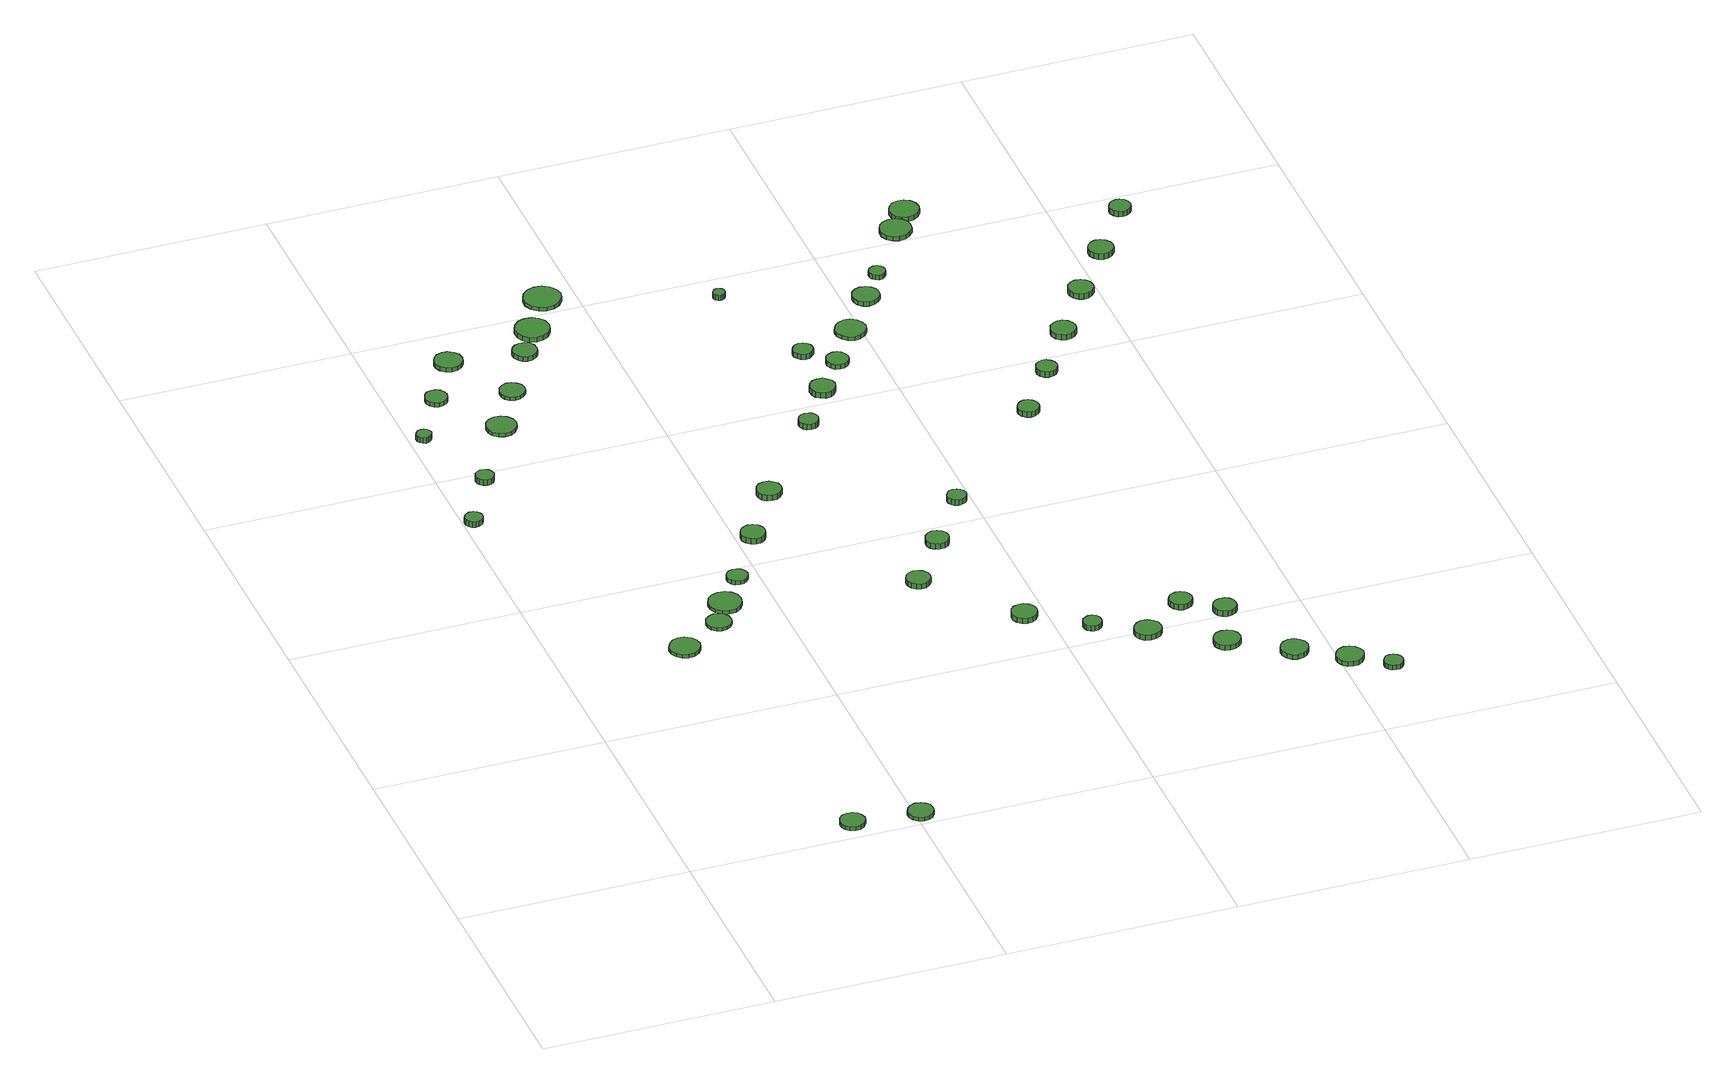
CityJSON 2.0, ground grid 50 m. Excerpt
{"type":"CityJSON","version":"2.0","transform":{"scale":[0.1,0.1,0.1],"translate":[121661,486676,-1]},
"CityObjects":{
"tree1":{"type":"SolitaryVegetationObject","attributes":{"function":"something"},"geometry":[{"type":"MultiSurface","lod":"1","boundaries":[[[0,1,2,3,4,5,6,7,8,9,10,11,12,13,14]],[[15,16,17,18,19,20,21,22,23,24,25,26,27,28,29]],[[0,29,28,1]],[[1,28,27,2]],[[2,27,26,3]],[[3,26,25,4]],[[4,25,24,5]],[[5,24,23,6]],[[6,23,22,7]],[[7,22,21,8]],[[8,21,20,9]],[[9,20,19,10]],[[10,19,18,11]],[[11,18,17,12]],[[12,17,16,13]],[[13,16,15,14]],[[14,15,29,0]]]}]},
"tree2":{"type":"SolitaryVegetationObject","attributes":{"function":"something"},"geometry":[{"type":"MultiSurface","lod":"1","boundaries":[[[30,31,32,33,34,35,36,37,38,39,40,41,42,43,44]],[[45,46,47,48,49,50,51,52,53,54,55,56,57,58,59]],[[30,59,58,31]],[[31,58,57,32]],[[32,57,56,33]],[[33,56,55,34]],[[34,55,54,35]],[[35,54,53,36]],[[36,53,52,37]],[[37,52,51,38]],[[38,51,50,39]],[[39,50,49,40]],[[40,49,48,41]],[[41,48,47,42]],[[42,47,46,43]],[[43,46,45,44]],[[44,45,59,30]]]}]},
"tree3":{"type":"SolitaryVegetationObject","attributes":{"function":"something"},"geometry":[{"type":"MultiSurface","lod":"1","boundaries":[[[60,61,62,63,64,65,66,67,68,69,70,71,72,73,74]],[[75,76,77,78,79,80,81,82,83,84,85,86,87,88,89]],[[60,89,88,61]],[[61,88,87,62]],[[62,87,86,63]],[[63,86,85,64]],[[64,85,84,65]],[[65,84,83,66]],[[66,83,82,67]],[[67,82,81,68]],[[68,81,80,69]],[[69,80,79,70]],[[70,79,78,71]],[[71,78,77,72]],[[72,77,76,73]],[[73,76,75,74]],[[74,75,89,60]]]}]},
"tree4":{"type":"SolitaryVegetationObject","attributes":{"function":"something"},"geometry":[{"type":"MultiSurface","lod":"1","boundaries":[[[90,91,92,93,94,95,96,97,98,99,100,101,102,103,104]],[[105,106,107,108,109,110,111,112,113,114,115,116,117,118,119]],[[90,119,118,91]],[[91,118,117,92]],[[92,117,116,93]],[[93,116,115,94]],[[94,115,114,95]],[[95,114,113,96]],[[96,113,112,97]],[[97,112,111,98]],[[98,111,110,99]],[[99,110,109,100]],[[100,109,108,101]],[[101,108,107,102]],[[102,107,106,103]],[[103,106,105,104]],[[104,105,119,90]]]}]},
"tree5":{"type":"SolitaryVegetationObject","attributes":{"function":"something"},"geometry":[{"type":"MultiSurface","lod":"1","boundaries":[[[120,121,122,123,124,125,126,127,128,129,130,131,132,133,134]],[[135,136,137,138,139,140,141,142,143,144,145,146,147,148,149]],[[120,149,148,121]],[[121,148,147,122]],[[122,147,146,123]],[[123,146,145,124]],[[124,145,144,125]],[[125,144,143,126]],[[126,143,142,127]],[[127,142,141,128]],[[128,141,140,129]],[[129,140,139,130]],[[130,139,138,131]],[[131,138,137,132]],[[132,137,136,133]],[[133,136,135,134]],[[134,135,149,120]]]}]},
"tree6":{"type":"SolitaryVegetationObject","attributes":{"function":"something"},"geometry":[{"type":"MultiSurface","lod":"1","boundaries":[[[150,151,152,153,154,155,156,157,158,159,160,161,162,163,164]],[[165,166,167,168,169,170,171,172,173,174,175,176,177,178,179]],[[150,179,178,151]],[[151,178,177,152]],[[152,177,176,153]],[[153,176,175,154]],[[154,175,174,155]],[[155,174,173,156]],[[156,173,172,157]],[[157,172,171,158]],[[158,171,170,159]],[[159,170,169,160]],[[160,169,168,161]],[[161,168,167,162]],[[162,167,166,163]],[[163,166,165,164]],[[164,165,179,150]]]}]},
"tree7":{"type":"SolitaryVegetationObject","attributes":{"function":"something"},"geometry":[{"type":"MultiSurface","lod":"1","boundaries":[[[180,181,182,183,184,185,186,187,188,189,190,191,192,193,194]],[[195,196,197,198,199,200,201,202,203,204,205,206,207,208,209]],[[180,209,208,181]],[[181,208,207,182]],[[182,207,206,183]],[[183,206,205,184]],[[184,205,204,185]],[[185,204,203,186]],[[186,203,202,187]],[[187,202,201,188]],[[188,201,200,189]],[[189,200,199,190]],[[190,199,198,191]],[[191,198,197,192]],[[192,197,196,193]],[[193,196,195,194]],[[194,195,209,180]]]}]},
"tree8":{"type":"SolitaryVegetationObject","attributes":{"function":"something"},"geometry":[{"type":"MultiSurface","lod":"1","boundaries":[[[210,211,212,213,214,215,216,217,218,219,220,221,222,223,224]],[[225,226,227,228,229,230,231,232,233,234,235,236,237,238,239]],[[210,239,238,211]],[[211,238,237,212]],[[212,237,236,213]],[[213,236,235,214]],[[214,235,234,215]],[[215,234,233,216]],[[216,233,232,217]],[[217,232,231,218]],[[218,231,230,219]],[[219,230,229,220]],[[220,229,228,221]],[[221,228,227,222]],[[222,227,226,223]],[[223,226,225,224]],[[224,225,239,210]]]}]},
"tree9":{"type":"SolitaryVegetationObject","attributes":{"function":"something"},"geometry":[{"type":"MultiSurface","lod":"1","boundaries":[[[240,241,242,243,244,245,246,247,248,249,250,251,252,253,254]],[[255,256,257,258,259,260,261,262,263,264,265,266,267,268,269]],[[240,269,268,241]],[[241,268,267,242]],[[242,267,266,243]],[[243,266,265,244]],[[244,265,264,245]],[[245,264,263,246]],[[246,263,262,247]],[[247,262,261,248]],[[248,261,260,249]],[[249,260,259,250]],[[250,259,258,251]],[[251,258,257,252]],[[252,257,256,253]],[[253,256,255,254]],[[254,255,269,240]]]}]},
"tree10":{"type":"SolitaryVegetationObject","attributes":{"function":"something"},"geometry":[{"type":"MultiSurface","lod":"1","boundaries":[[[270,271,272,273,274,275,276,277,278,279,280,281,282,283,284]],[[285,286,287,288,289,290,291,292,293,294,295,296,297,298,299]],[[270,299,298,271]],[[271,298,297,272]],[[272,297,296,273]],[[273,296,295,274]],[[274,295,294,275]],[[275,294,293,276]],[[276,293,292,277]],[[277,292,291,278]],[[278,291,290,279]],[[279,290,289,280]],[[280,289,288,281]],[[281,288,287,282]],[[282,287,286,283]],[[283,286,285,284]],[[284,285,299,270]]]}]},
"tree11":{"type":"SolitaryVegetationObject","attributes":{"function":"something"},"geometry":[{"type":"MultiSurface","lod":"1","boundaries":[[[300,301,302,303,304,305,306,307,308,309,310,311,312,313,314]],[[315,316,317,318,319,320,321,322,323,324,325,326,327,328,329]],[[300,329,328,301]],[[301,328,327,302]],[[302,327,326,303]],[[303,326,325,304]],[[304,325,324,305]],[[305,324,323,306]],[[306,323,322,307]],[[307,322,321,308]],[[308,321,320,309]],[[309,320,319,310]],[[310,319,318,311]],[[311,318,317,312]],[[312,317,316,313]],[[313,316,315,314]],[[314,315,329,300]]]}]},
"tree12":{"type":"SolitaryVegetationObject","attributes":{"function":"something"},"geometry":[{"type":"MultiSurface","lod":"1","boundaries":[[[330,331,332,333,334,335,336,337,338,339,340,341,342,343,344]],[[345,346,347,348,349,350,351,352,353,354,355,356,357,358,359]],[[330,359,358,331]],[[331,358,357,332]],[[332,357,356,333]],[[333,356,355,334]],[[334,355,354,335]],[[335,354,353,336]],[[336,353,352,337]],[[337,352,351,338]],[[338,351,350,339]],[[339,350,349,340]],[[340,349,348,341]],[[341,348,347,342]],[[342,347,346,343]],[[343,346,345,344]],[[344,345,359,330]]]}]},
"tree13":{"type":"SolitaryVegetationObject","attributes":{"function":"something"},"geometry":[{"type":"MultiSurface","lod":"1","boundaries":[[[360,361,362,363,364,365,366,367,368,369,370,371,372,373,374]],[[375,376,377,378,379,380,381,382,383,384,385,386,387,388,389]],[[360,389,388,361]],[[361,388,387,362]],[[362,387,386,363]],[[363,386,385,364]],[[364,385,384,365]],[[365,384,383,366]],[[366,383,382,367]],[[367,382,381,368]],[[368,381,380,369]],[[369,380,379,370]],[[370,379,378,371]],[[371,378,377,372]],[[372,377,376,373]],[[373,376,375,374]],[[374,375,389,360]]]}]},
"tree14":{"type":"SolitaryVegetationObject","attributes":{"function":"something"},"geometry":[{"type":"MultiSurface","lod":"1","boundaries":[[[390,391,392,393,394,395,396,397,398,399,400,401,402,403,404]],[[405,406,407,408,409,410,411,412,413,414,415,416,417,418,419]],[[390,419,418,391]],[[391,418,417,392]],[[392,417,416,393]],[[393,416,415,394]],[[394,415,414,395]],[[395,414,413,396]],[[396,413,412,397]],[[397,412,411,398]],[[398,411,410,399]],[[399,410,409,400]],[[400,409,408,401]],[[401,408,407,402]],[[402,407,406,403]],[[403,406,405,404]],[[404,405,419,390]]]}]},
"tree15":{"type":"SolitaryVegetationObject","attributes":{"function":"something"},"geometry":[{"type":"MultiSurface","lod":"1","boundaries":[[[420,421,422,423,424,425,426,427,428,429,430,431,432,433,434]],[[435,436,437,438,439,440,441,442,443,444,445,446,447,448,449]],[[420,449,448,421]],[[421,448,447,422]],[[422,447,446,423]],[[423,446,445,424]],[[424,445,444,425]],[[425,444,443,426]],[[426,443,442,427]],[[427,442,441,428]],[[428,441,440,429]],[[429,440,439,430]],[[430,439,438,431]],[[431,438,437,432]],[[432,437,436,433]],[[433,436,435,434]],[[434,435,449,420]]]}]},
"tree16":{"type":"SolitaryVegetationObject","attributes":{"function":"something"},"geometry":[{"type":"MultiSurface","lod":"1","boundaries":[[[450,451,452,453,454,455,456,457,458,459,460,461,462,463,464]],[[465,466,467,468,469,470,471,472,473,474,475,476,477,478,479]],[[450,479,478,451]],[[451,478,477,452]],[[452,477,476,453]],[[453,476,475,454]],[[454,475,474,455]],[[455,474,473,456]],[[456,473,472,457]],[[457,472,471,458]],[[458,471,470,459]],[[459,470,469,460]],[[460,469,468,461]],[[461,468,467,462]],[[462,467,466,463]],[[463,466,465,464]],[[464,465,479,450]]]}]},
"tree17":{"type":"SolitaryVegetationObject","attributes":{"function":"something"},"geometry":[{"type":"MultiSurface","lod":"1","boundaries":[[[480,481,482,483,484,485,486,487,488,489,490,491,492,493,494]],[[495,496,497,498,499,500,501,502,503,504,505,506,507,508,509]],[[480,509,508,481]],[[481,508,507,482]],[[482,507,506,483]],[[483,506,505,484]],[[484,505,504,485]],[[485,504,503,486]],[[486,503,502,487]],[[487,502,501,488]],[[488,501,500,489]],[[489,500,499,490]],[[490,499,498,491]],[[491,498,497,492]],[[492,497,496,493]],[[493,496,495,494]],[[494,495,509,480]]]}]},
"tree18":{"type":"SolitaryVegetationObject","attributes":{"function":"something"},"geometry":[{"type":"MultiSurface","lod":"1","boundaries":[[[510,511,512,513,514,515,516,517,518,519,520,521,522,523,524]],[[525,526,527,528,529,530,531,532,533,534,535,536,537,538,539]],[[510,539,538,511]],[[511,538,537,512]],[[512,537,536,513]],[[513,536,535,514]],[[514,535,534,515]],[[515,534,533,516]],[[516,533,532,517]],[[517,532,531,518]],[[518,531,530,519]],[[519,530,529,520]],[[520,529,528,521]],[[521,528,527,522]],[[522,527,526,523]],[[523,526,525,524]],[[524,525,539,510]]]}]},
"tree19":{"type":"SolitaryVegetationObject","attributes":{"function":"something"},"geometry":[{"type":"MultiSurface","lod":"1","boundaries":[[[540,541,542,543,544,545,546,547,548,549,550,551,552,553,554]],[[555,556,557,558,559,560,561,562,563,564,565,566,567,568,569]],[[540,569,568,541]],[[541,568,567,542]],[[542,567,566,543]],[[543,566,565,544]],[[544,565,564,545]],[[545,564,563,546]],[[546,563,562,547]],[[547,562,561,548]],[[548,561,560,549]],[[549,560,559,550]],[[550,559,558,551]],[[551,558,557,552]],[[552,557,556,553]],[[553,556,555,554]],[[554,555,569,540]]]}]},
"tree20":{"type":"SolitaryVegetationObject","attributes":{"function":"something"},"geometry":[{"type":"MultiSurface","lod":"1","boundaries":[[[570,571,572,573,574,575,576,577,578,579,580,581,582,583,584]],[[585,586,587,588,589,590,591,592,593,594,595,596,597,598,599]],[[570,599,598,571]],[[571,598,597,572]],[[572,597,596,573]],[[573,596,595,574]],[[574,595,594,575]],[[575,594,593,576]],[[576,593,592,577]],[[577,592,591,578]],[[578,591,590,579]],[[579,590,589,580]],[[580,589,588,581]],[[581,588,587,582]],[[582,587,586,583]],[[583,586,585,584]],[[584,585,599,570]]]}]},
"tree21":{"type":"SolitaryVegetationObject","attributes":{"function":"something"},"geometry":[{"type":"MultiSurface","lod":"1","boundaries":[[[600,601,602,603,604,605,606,607,608,609,610,611,612,613,614]],[[615,616,617,618,619,620,621,622,623,624,625,626,627,628,629]],[[600,629,628,601]],[[601,628,627,602]],[[602,627,626,603]],[[603,626,625,604]],[[604,625,624,605]],[[605,624,623,606]],[[606,623,622,607]],[[607,622,621,608]],[[608,621,620,609]],[[609,620,619,610]],[[610,619,618,611]],[[611,618,617,612]],[[612,617,616,613]],[[613,616,615,614]],[[614,615,629,600]]]}]},
"tree22":{"type":"SolitaryVegetationObject","attributes":{"function":"something"},"geometry":[{"type":"MultiSurface","lod":"1","boundaries":[[[630,631,632,633,634,635,636,637,638,639,640,641,642,643,644]],[[645,646,647,648,649,650,651,652,653,654,655,656,657,658,659]],[[630,659,658,631]],[[631,658,657,632]],[[632,657,656,633]],[[633,656,655,634]],[[634,655,654,635]],[[635,654,653,636]],[[636,653,652,637]],[[637,652,651,638]],[[638,651,650,639]],[[639,650,649,640]],[[640,649,648,641]],[[641,648,647,642]],[[642,647,646,643]],[[643,646,645,644]],[[644,645,659,630]]]}]},
"tree23":{"type":"SolitaryVegetationObject","attributes":{"function":"something"},"geometry":[{"type":"MultiSurface","lod":"1","boundaries":[[[660,661,662,663,664,665,666,667,668,669,670,671,672,673,674]],[[675,676,677,678,679,680,681,682,683,684,685,686,687,688,689]],[[660,689,688,661]],[[661,688,687,662]],[[662,687,686,663]],[[663,686,685,664]],[[664,685,684,665]],[[665,684,683,666]],[[666,683,682,667]],[[667,682,681,668]],[[668,681,680,669]],[[669,680,679,670]],[[670,679,678,671]],[[671,678,677,672]],[[672,677,676,673]],[[673,676,675,674]],[[674,675,689,660]]]}]},
"tree24":{"type":"SolitaryVegetationObject","attributes":{"function":"something"},"geometry":[{"type":"MultiSurface","lod":"1","boundaries":[[[690,691,692,693,694,695,696,697,698,699,700,701,702,703,704]],[[705,706,707,708,709,710,711,712,713,714,715,716,717,718,719]],[[690,719,718,691]],[[691,718,717,692]],[[692,717,716,693]],[[693,716,715,694]],[[694,715,714,695]],[[695,714,713,696]],[[696,713,712,697]],[[697,712,711,698]],[[698,711,710,699]],[[699,710,709,700]],[[700,709,708,701]],[[701,708,707,702]],[[702,707,706,703]],[[703,706,705,704]],[[704,705,719,690]]]}]},
"tree25":{"type":"SolitaryVegetationObject","attributes":{"function":"something"},"geometry":[{"type":"MultiSurface","lod":"1","boundaries":[[[720,721,722,723,724,725,726,727,728,729,730,731,732,733,734]],[[735,736,737,738,739,740,741,742,743,744,745,746,747,748,749]],[[720,749,748,721]],[[721,748,747,722]],[[722,747,746,723]],[[723,746,745,724]],[[724,745,744,725]],[[725,744,743,726]],[[726,743,742,727]],[[727,742,741,728]],[[728,741,740,729]],[[729,740,739,730]],[[730,739,738,731]],[[731,738,737,732]],[[732,737,736,733]],[[733,736,735,734]],[[734,735,749,720]]]}]},
"tree26":{"type":"SolitaryVegetationObject","attributes":{"function":"something"},"geometry":[{"type":"MultiSurface","lod":"1","boundaries":[[[750,751,752,753,754,755,756,757,758,759,760,761,762,763,764]],[[765,766,767,768,769,770,771,772,773,774,775,776,777,778,779]],[[750,779,778,751]],[[751,778,777,752]],[[752,777,776,753]],[[753,776,775,754]],[[754,775,774,755]],[[755,774,773,756]],[[756,773,772,757]],[[757,772,771,758]],[[758,771,770,759]],[[759,770,769,760]],[[760,769,768,761]],[[761,768,767,762]],[[762,767,766,763]],[[763,766,765,764]],[[764,765,779,750]]]}]},
"tree27":{"type":"SolitaryVegetationObject","attributes":{"function":"something"},"geometry":[{"type":"MultiSurface","lod":"1","boundaries":[[[780,781,782,783,784,785,786,787,788,789,790,791,792,793,794]],[[795,796,797,798,799,800,801,802,803,804,805,806,807,808,809]],[[780,809,808,781]],[[781,808,807,782]],[[782,807,806,783]],[[783,806,805,784]],[[784,805,804,785]],[[785,804,803,786]],[[786,803,802,787]],[[787,802,801,788]],[[788,801,800,789]],[[789,800,799,790]],[[790,799,798,791]],[[791,798,797,792]],[[792,797,796,793]],[[793,796,795,794]],[[794,795,809,780]]]}]},
"tree28":{"type":"SolitaryVegetationObject","attributes":{"function":"something"},"geometry":[{"type":"MultiSurface","lod":"1","boundaries":[[[810,811,812,813,814,815,816,817,818,819,820,821,822,823,824]],[[825,826,827,828,829,830,831,832,833,834,835,836,837,838,839]],[[810,839,838,811]],[[811,838,837,812]],[[812,837,836,813]],[[813,836,835,814]],[[814,835,834,815]],[[815,834,833,816]],[[816,833,832,817]],[[817,832,831,818]],[[818,831,830,819]],[[819,830,829,820]],[[820,829,828,821]],[[821,828,827,822]],[[822,827,826,823]],[[823,826,825,824]],[[824,825,839,810]]]}]},
"tree29":{"type":"SolitaryVegetationObject","attributes":{"function":"something"},"geometry":[{"type":"MultiSurface","lod":"1","boundaries":[[[840,841,842,843,844,845,846,847,848,849,850,851,852,853,854]],[[855,856,857,858,859,860,861,862,863,864,865,866,867,868,869]],[[840,869,868,841]],[[841,868,867,842]],[[842,867,866,843]],[[843,866,865,844]],[[844,865,864,845]],[[845,864,863,846]],[[846,863,862,847]],[[847,862,861,848]],[[848,861,860,849]],[[849,860,859,850]],[[850,859,858,851]],[[851,858,857,852]],[[852,857,856,853]],[[853,856,855,854]],[[854,855,869,840]]]}]},
"tree30":{"type":"SolitaryVegetationObject","attributes":{"function":"something"},"geometry":[{"type":"MultiSurface","lod":"1","boundaries":[[[870,871,872,873,874,875,876,877,878,879,880,881,882,883,884]],[[885,886,887,888,889,890,891,892,893,894,895,896,897,898,899]],[[870,899,898,871]],[[871,898,897,872]],[[872,897,896,873]],[[873,896,895,874]],[[874,895,894,875]],[[875,894,893,876]],[[876,893,892,877]],[[877,892,891,878]],[[878,891,890,879]],[[879,890,889,880]],[[880,889,888,881]],[[881,888,887,882]],[[882,887,886,883]],[[883,886,885,884]],[[884,885,899,870]]]}]},
"tree31":{"type":"SolitaryVegetationObject","attributes":{"function":"something"},"geometry":[{"type":"MultiSurface","lod":"1","boundaries":[[[900,901,902,903,904,905,906,907,908,909,910,911,912,913,914]],[[915,916,917,918,919,920,921,922,923,924,925,926,927,928,929]],[[900,929,928,901]],[[901,928,927,902]],[[902,927,926,903]],[[903,926,925,904]],[[904,925,924,905]],[[905,924,923,906]],[[906,923,922,907]],[[907,922,921,908]],[[908,921,920,909]],[[909,920,919,910]],[[910,919,918,911]],[[911,918,917,912]],[[912,917,916,913]],[[913,916,915,914]],[[914,915,929,900]]]}]},
"tree32":{"type":"SolitaryVegetationObject","attributes":{"function":"something"},"geometry":[{"type":"MultiSurface","lod":"1","boundaries":[[[930,931,932,933,934,935,936,937,938,939,940,941,942,943,944]],[[945,946,947,948,949,950,951,952,953,954,955,956,957,958,959]],[[930,959,958,931]],[[931,958,957,932]],[[932,957,956,933]],[[933,956,955,934]],[[934,955,954,935]],[[935,954,953,936]],[[936,953,952,937]],[[937,952,951,938]],[[938,951,950,939]],[[939,950,949,940]],[[940,949,948,941]],[[941,948,947,942]],[[942,947,946,943]],[[943,946,945,944]],[[944,945,959,930]]]}]},
"tree33":{"type":"SolitaryVegetationObject","attributes":{"function":"something"},"geometry":[{"type":"MultiSurface","lod":"1","boundaries":[[[960,961,962,963,964,965,966,967,968,969,970,971,972,973,974]],[[975,976,977,978,979,980,981,982,983,984,985,986,987,988,989]],[[960,989,988,961]],[[961,988,987,962]],[[962,987,986,963]],[[963,986,985,964]],[[964,985,984,965]],[[965,984,983,966]],[[966,983,982,967]],[[967,982,981,968]],[[968,981,980,969]],[[969,980,979,970]],[[970,979,978,971]],[[971,978,977,972]],[[972,977,976,973]],[[973,976,975,974]],[[974,975,989,960]]]}]},
"tree34":{"type":"SolitaryVegetationObject","attributes":{"function":"something"},"geometry":[{"type":"MultiSurface","lod":"1","boundaries":[[[990,991,992,993,994,995,996,997,998,999,1000,1001,1002,1003,1004]],[[1005,1006,1007,1008,1009,1010,1011,1012,1013,1014,1015,1016,1017,1018,1019]],[[990,1019,1018,991]],[[991,1018,1017,992]],[[992,1017,1016,993]],[[993,1016,1015,994]],[[994,1015,1014,995]],[[995,1014,1013,996]],[[996,1013,1012,997]],[[997,1012,1011,998]],[[998,1011,1010,999]],[[999,1010,1009,1000]],[[1000,1009,1008,1001]],[[1001,1008,1007,1002]],[[1002,1007,1006,1003]],[[1003,1006,1005,1004]],[[1004,1005,1019,990]]]}]},
"tree35":{"type":"SolitaryVegetationObject","attributes":{"function":"something"},"geometry":[{"type":"MultiSurface","lod":"1","boundaries":[[[1020,1021,1022,1023,1024,1025,1026,1027,1028,1029,1030,1031,1032,1033,1034]],[[1035,1036,1037,1038,1039,1040,1041,1042,1043,1044,1045,1046,1047,1048,1049]],[[1020,1049,1048,1021]],[[1021,1048,1047,1022]],[[1022,1047,1046,1023]],[[1023,1046,1045,1024]],[[1024,1045,1044,1025]],[[1025,1044,1043,1026]],[[1026,1043,1042,1027]],[[1027,1042,1041,1028]],[[1028,1041,1040,1029]],[[1029,1040,1039,1030]],[[1030,1039,1038,1031]],[[1031,1038,1037,1032]],[[1032,1037,1036,1033]],[[1033,1036,1035,1034]],[[1034,1035,1049,1020]]]}]},
"tree36":{"type":"SolitaryVegetationObject","attributes":{"function":"something"},"geometry":[{"type":"MultiSurface","lod":"1","boundaries":[[[1050,1051,1052,1053,1054,1055,1056,1057,1058,1059,1060,1061,1062,1063,1064]],[[1065,1066,1067,1068,1069,1070,1071,1072,1073,1074,1075,1076,1077,1078,1079]],[[1050,1079,1078,1051]],[[1051,1078,1077,1052]],[[1052,1077,1076,1053]],[[1053,1076,1075,1054]],[[1054,1075,1074,1055]],[[1055,1074,1073,1056]],[[1056,1073,1072,1057]],[[1057,1072,1071,1058]],[[1058,1071,1070,1059]],[[1059,1070,1069,1060]],[[1060,1069,1068,1061]],[[1061,1068,1067,1062]],[[1062,1067,1066,1063]],[[1063,1066,1065,1064]],[[1064,1065,1079,1050]]]}]},
"tree37":{"type":"SolitaryVegetationObject","attributes":{"function":"something"},"geometry":[{"type":"MultiSurface","lod":"1","boundaries":[[[1080,1081,1082,1083,1084,1085,1086,1087,1088,1089,1090,1091,1092,1093,1094]],[[1095,1096,1097,1098,1099,1100,1101,1102,1103,1104,1105,1106,1107,1108,1109]],[[1080,1109,1108,1081]],[[1081,1108,1107,1082]],[[1082,1107,1106,1083]],[[1083,1106,1105,1084]],[[1084,1105,1104,1085]],[[1085,1104,1103,1086]],[[1086,1103,1102,1087]],[[1087,1102,1101,1088]],[[1088,1101,1100,1089]],[[1089,1100,1099,1090]],[[1090,1099,1098,1091]],[[1091,1098,1097,1092]],[[1092,1097,1096,1093]],[[1093,1096,1095,1094]],[[1094,1095,1109,1080]]]}]},
"tree38":{"type":"SolitaryVegetationObject","attributes":{"function":"something"},"geometry":[{"type":"MultiSurface","lod":"1","boundaries":[[[1110,1111,1112,1113,1114,1115,1116,1117,1118,1119,1120,1121,1122,1123,1124]],[[1125,1126,1127,1128,1129,1130,1131,1132,1133,1134,1135,1136,1137,1138,1139]],[[1110,1139,1138,1111]],[[1111,1138,1137,1112]],[[1112,1137,1136,1113]],[[1113,1136,1135,1114]],[[1114,1135,1134,1115]],[[1115,1134,1133,1116]],[[1116,1133,1132,1117]],[[1117,1132,1131,1118]],[[1118,1131,1130,1119]],[[1119,1130,1129,1120]],[[1120,1129,1128,1121]],[[1121,1128,1127,1122]],[[1122,1127,1126,1123]],[[1123,1126,1125,1124]],[[1124,1125,1139,1110]]]}]},
"tree39":{"type":"SolitaryVegetationObject","attributes":{"function":"something"},"geometry":[{"type":"MultiSurface","lod":"1","boundaries":[[[1140,1141,1142,1143,1144,1145,1146,1147,1148,1149,1150,1151,1152,1153,1154]],[[1155,1156,1157,1158,1159,1160,1161,1162,1163,1164,1165,1166,1167,1168,1169]],[[1140,1169,1168,1141]],[[1141,1168,1167,1142]],[[1142,1167,1166,1143]],[[1143,1166,1165,1144]],[[1144,1165,1164,1145]],[[1145,1164,1163,1146]],[[1146,1163,1162,1147]],[[1147,1162,1161,1148]],[[1148,1161,1160,1149]],[[1149,1160,1159,1150]],[[1150,1159,1158,1151]],[[1151,1158,1157,1152]],[[1152,1157,1156,1153]],[[1153,1156,1155,1154]],[[1154,1155,1169,1140]]]}]},
"tree40":{"type":"SolitaryVegetationObject","attributes":{"function":"something"},"geometry":[{"type":"MultiSurface","lod":"1","boundaries":[[[1170,1171,1172,1173,1174,1175,1176,1177,1178,1179,1180,1181,1182,1183,1184]],[[1185,1186,1187,1188,1189,1190,1191,1192,1193,1194,1195,1196,1197,1198,1199]],[[1170,1199,1198,1171]],[[1171,1198,1197,1172]],[[1172,1197,1196,1173]],[[1173,1196,1195,1174]],[[1174,1195,1194,1175]],[[1175,1194,1193,1176]],[[1176,1193,1192,1177]],[[1177,1192,1191,1178]],[[1178,1191,1190,1179]],[[1179,1190,1189,1180]],[[1180,1189,1188,1181]],[[1181,1188,1187,1182]],[[1182,1187,1186,1183]],[[1183,1186,1185,1184]],[[1184,1185,1199,1170]]]}]},
"tree41":{"type":"SolitaryVegetationObject","attributes":{"function":"something"},"geometry":[{"type":"MultiSurface","lod":"1","boundaries":[[[1200,1201,1202,1203,1204,1205,1206,1207,1208,1209,1210,1211,1212,1213,1214]],[[1215,1216,1217,1218,1219,1220,1221,1222,1223,1224,1225,1226,1227,1228,1229]],[[1200,1229,1228,1201]],[[1201,1228,1227,1202]],[[1202,1227,1226,1203]],[[1203,1226,1225,1204]],[[1204,1225,1224,1205]],[[1205,1224,1223,1206]],[[1206,1223,1222,1207]],[[1207,1222,1221,1208]],[[1208,1221,1220,1209]],[[1209,1220,1219,1210]],[[1210,1219,1218,1211]],[[1211,1218,1217,1212]],[[1212,1217,1216,1213]],[[1213,1216,1215,1214]],[[1214,1215,1229,1200]]]}]},
"tree42":{"type":"SolitaryVegetationObject","attributes":{"function":"something"},"geometry":[{"type":"MultiSurface","lod":"1","boundaries":[[[1230,1231,1232,1233,1234,1235,1236,1237,1238,1239,1240,1241,1242,1243,1244]],[[1245,1246,1247,1248,1249,1250,1251,1252,1253,1254,1255,1256,1257,1258,1259]],[[1230,1259,1258,1231]],[[1231,1258,1257,1232]],[[1232,1257,1256,1233]],[[1233,1256,1255,1234]],[[1234,1255,1254,1235]],[[1235,1254,1253,1236]],[[1236,1253,1252,1237]],[[1237,1252,1251,1238]],[[1238,1251,1250,1239]],[[1239,1250,1249,1240]],[[1240,1249,1248,1241]],[[1241,1248,1247,1242]],[[1242,1247,1246,1243]],[[1243,1246,1245,1244]],[[1244,1245,1259,1230]]]}]},
"tree43":{"type":"SolitaryVegetationObject","attributes":{"function":"something"},"geometry":[{"type":"MultiSurface","lod":"1","boundaries":[[[1260,1261,1262,1263,1264,1265,1266,1267,1268,1269,1270,1271,1272,1273,1274]],[[1275,1276,1277,1278,1279,1280,1281,1282,1283,1284,1285,1286,1287,1288,1289]],[[1260,1289,1288,1261]],[[1261,1288,1287,1262]],[[1262,1287,1286,1263]],[[1263,1286,1285,1264]],[[1264,1285,1284,1265]],[[1265,1284,1283,1266]],[[1266,1283,1282,1267]],[[1267,1282,1281,1268]],[[1268,1281,1280,1269]],[[1269,1280,1279,1270]],[[1270,1279,1278,1271]],[[1271,1278,1277,1272]],[[1272,1277,1276,1273]],[[1273,1276,1275,1274]],[[1274,1275,1289,1260]]]}]},
"tree44":{"type":"SolitaryVegetationObject","attributes":{"function":"something"},"geometry":[{"type":"MultiSurface","lod":"1","boundaries":[[[1290,1291,1292,1293,1294,1295,1296,1297,1298,1299,1300,1301,1302,1303,1304]],[[1305,1306,1307,1308,1309,1310,1311,1312,1313,1314,1315,1316,1317,1318,1319]],[[1290,1319,1318,1291]],[[1291,1318,1317,1292]],[[1292,1317,1316,1293]],[[1293,1316,1315,1294]],[[1294,1315,1314,1295]],[[1295,1314,1313,1296]],[[1296,1313,1312,1297]],[[1297,1312,1311,1298]],[[1298,1311,1310,1299]],[[1299,1310,1309,1300]],[[1300,1309,1308,1301]],[[1301,1308,1307,1302]],[[1302,1307,1306,1303]],[[1303,1306,1305,1304]],[[1304,1305,1319,1290]]]}]},
"tree45":{"type":"SolitaryVegetationObject","attributes":{"function":"something"},"geometry":[{"type":"MultiSurface","lod":"1","boundaries":[[[1320,1321,1322,1323,1324,1325,1326,1327,1328,1329,1330,1331,1332,1333,1334]],[[1335,1336,1337,1338,1339,1340,1341,1342,1343,1344,1345,1346,1347,1348,1349]],[[1320,1349,1348,1321]],[[1321,1348,1347,1322]],[[1322,1347,1346,1323]],[[1323,1346,1345,1324]],[[1324,1345,1344,1325]],[[1325,1344,1343,1326]],[[1326,1343,1342,1327]],[[1327,1342,1341,1328]],[[1328,1341,1340,1329]],[[1329,1340,1339,1330]],[[1330,1339,1338,1331]],[[1331,1338,1337,1332]],[[1332,1337,1336,1333]],[[1333,1336,1335,1334]],[[1334,1335,1349,1320]]]}]},
"tree46":{"type":"SolitaryVegetationObject","attributes":{"function":"something"},"geometry":[{"type":"MultiSurface","lod":"1","boundaries":[[[1350,1351,1352,1353,1354,1355,1356,1357,1358,1359,1360,1361,1362,1363,1364]],[[1365,1366,1367,1368,1369,1370,1371,1372,1373,1374,1375,1376,1377,1378,1379]],[[1350,1379,1378,1351]],[[1351,1378,1377,1352]],[[1352,1377,1376,1353]],[[1353,1376,1375,1354]],[[1354,1375,1374,1355]],[[1355,1374,1373,1356]],[[1356,1373,1372,1357]],[[1357,1372,1371,1358]],[[1358,1371,1370,1359]],[[1359,1370,1369,1360]],[[1360,1369,1368,1361]],[[1361,1368,1367,1362]],[[1362,1367,1366,1363]],[[1363,1366,1365,1364]],[[1364,1365,1379,1350]]]}]}
},
"vertices":[
[396,49,17],[393,60,17],[387,69,17],[377,74,17],[366,75,17],[355,72,17],[347,64,17],[343,54,17],[343,43,17],[347,33,17],[355,26,17],[366,22,17],[377,23,17],[387,29,17],[393,38,17],[393,38,8],[387,29,8],[377,23,8],[366,22,8],[355,26,8],[347,33,8],[343,43,8],[343,54,8],[347,64,8],[355,72,8],[366,75,8],[377,74,8],[387,69,8],[393,60,8],[396,49,8],
[41,1334,24],[39,1342,24],[34,1348,24],[27,1353,24],[19,1353,24],[12,1351,24],[6,1345,24],[2,1338,24],[2,1330,24],[6,1323,24],[12,1317,24],[19,1315,24],[27,1316,24],[34,1320,24],[39,1326,24],[39,1326,11],[34,1320,11],[27,1316,11],[19,1315,11],[12,1317,11],[6,1323,11],[2,1330,11],[2,1338,11],[6,1345,11],[12,1351,11],[19,1353,11],[27,1353,11],[34,1348,11],[39,1342,11],[41,1334,11],
[299,757,17],[296,770,17],[288,781,17],[276,788,17],[263,790,17],[250,786,17],[240,776,17],[234,764,17],[234,750,17],[240,738,17],[250,729,17],[263,725,17],[276,726,17],[288,733,17],[296,744,17],[296,744,9],[288,733,9],[276,726,9],[263,725,9],[250,729,9],[240,738,9],[234,750,9],[234,764,9],[240,776,9],[250,786,9],[263,790,9],[276,788,9],[288,781,9],[296,770,9],[299,757,9],
[538,34,17],[536,46,17],[529,55,17],[520,60,17],[508,62,17],[497,58,17],[489,50,17],[484,40,17],[484,29,17],[489,18,17],[497,11,17],[508,7,17],[520,9,17],[529,14,17],[536,23,17],[536,23,8],[529,14,8],[520,9,8],[508,7,8],[497,11,8],[489,18,8],[484,29,8],[484,40,8],[489,50,8],[497,58,8],[508,62,8],[520,60,8],[529,55,8],[536,46,8],[538,34,8],
[49,1658,20],[47,1664,20],[43,1670,20],[37,1673,20],[31,1674,20],[24,1672,20],[19,1667,20],[16,1661,20],[16,1654,20],[19,1648,20],[24,1644,20],[31,1641,20],[37,1642,20],[43,1646,20],[47,1651,20],[47,1651,7],[43,1646,7],[37,1642,7],[31,1641,7],[24,1644,7],[19,1648,7],[16,1654,7],[16,1661,7],[19,1667,7],[24,1672,7],[31,1674,7],[37,1673,7],[43,1670,7],[47,1664,7],[49,1658,7],
[114,1468,25],[112,1476,25],[108,1483,25],[101,1487,25],[92,1488,25],[85,1485,25],[78,1480,25],[75,1472,25],[75,1464,25],[78,1457,25],[85,1451,25],[92,1449,25],[101,1449,25],[108,1453,25],[112,1460,25],[112,1460,12],[108,1453,12],[101,1449,12],[92,1449,12],[85,1451,12],[78,1457,12],[75,1464,12],[75,1472,12],[78,1480,12],[85,1485,12],[92,1488,12],[101,1487,12],[108,1483,12],[112,1476,12],[114,1468,12],
[390,822,15],[388,833,15],[381,842,15],[372,848,15],[360,849,15],[350,845,15],[341,838,15],[337,828,15],[337,816,15],[341,806,15],[350,799,15],[360,795,15],[372,796,15],[381,802,15],[388,811,15],[388,811,8],[381,802,8],[372,796,8],[360,795,8],[350,799,8],[341,806,8],[337,816,8],[337,828,8],[341,838,8],[350,845,8],[360,849,8],[372,848,8],[381,842,8],[388,833,8],[390,822,8],
[127,1780,17],[125,1789,17],[119,1798,17],[111,1803,17],[101,1804,17],[91,1801,17],[84,1794,17],[80,1785,17],[80,1775,17],[84,1765,17],[91,1759,17],[101,1756,17],[111,1757,17],[119,1762,17],[125,1770,17],[125,1770,7],[119,1762,7],[111,1757,7],[101,1756,7],[91,1759,7],[84,1765,7],[80,1775,7],[80,1785,7],[84,1794,7],[91,1801,7],[101,1804,7],[111,1803,7],[119,1798,7],[125,1789,7],[127,1780,7],
[434,883,16],[431,897,16],[423,909,16],[410,917,16],[395,918,16],[381,914,16],[370,904,16],[364,890,16],[364,876,16],[370,862,16],[381,852,16],[395,848,16],[410,849,16],[423,857,16],[431,869,16],[431,869,8],[423,857,8],[410,849,8],[395,848,8],[381,852,8],[370,862,8],[364,876,8],[364,890,8],[370,904,8],[381,914,8],[395,918,8],[410,917,8],[423,909,8],[431,897,8],[434,883,8],
[224,1639,16],[222,1652,16],[214,1663,16],[202,1669,16],[189,1671,16],[176,1667,16],[166,1658,16],[161,1646,16],[161,1632,16],[166,1620,16],[176,1611,16],[189,1607,16],[202,1608,16],[214,1615,16],[222,1626,16],[222,1626,8],[214,1615,8],[202,1608,8],[189,1607,8],[176,1611,8],[166,1620,8],[161,1632,8],[161,1646,8],[166,1658,8],[176,1667,8],[189,1671,8],[202,1669,8],[214,1663,8],[222,1652,8],[224,1639,8],
[202,1897,16],[200,1909,16],[192,1919,16],[181,1926,16],[169,1927,16],[157,1923,16],[148,1915,16],[143,1903,16],[143,1891,16],[148,1880,16],[157,1871,16],[169,1867,16],[181,1869,16],[192,1875,16],[200,1885,16],[200,1885,6],[192,1875,6],[181,1869,6],[169,1867,6],[157,1871,6],[148,1880,6],[143,1891,6],[143,1903,6],[148,1915,6],[157,1923,6],[169,1927,6],[181,1926,6],[192,1919,6],[200,1909,6],[202,1897,6],
[477,963,17],[475,972,17],[469,980,17],[461,984,17],[452,985,17],[443,982,17],[436,976,17],[432,968,17],[432,958,17],[436,949,17],[443,943,17],[452,940,17],[461,941,17],[469,946,17],[475,954,17],[475,954,8],[469,946,8],[461,941,8],[452,940,8],[443,943,8],[436,949,8],[432,958,8],[432,968,8],[436,976,8],[443,982,8],[452,985,8],[461,984,8],[469,980,8],[475,972,8],[477,963,8],
[284,1752,15],[282,1763,15],[275,1772,15],[265,1778,15],[254,1779,15],[243,1775,15],[235,1768,15],[231,1758,15],[231,1746,15],[235,1736,15],[243,1728,15],[254,1725,15],[265,1726,15],[275,1732,15],[282,1741,15],[282,1741,7],[275,1732,7],[265,1726,7],[254,1725,7],[243,1728,7],[235,1736,7],[231,1746,7],[231,1758,7],[235,1768,7],[243,1775,7],[254,1779,7],[265,1778,7],[275,1772,7],[282,1763,7],[284,1752,7],
[562,1094,21],[560,1104,21],[554,1113,21],[544,1119,21],[533,1120,21],[523,1116,21],[515,1109,21],[510,1099,21],[510,1088,21],[515,1078,21],[523,1071,21],[533,1067,21],[544,1068,21],[554,1074,21],[560,1083,21],[560,1083,8],[554,1074,8],[544,1068,8],[533,1067,8],[523,1071,8],[515,1078,8],[510,1088,8],[510,1099,8],[515,1109,8],[523,1116,8],[533,1120,8],[544,1119,8],[554,1113,8],[560,1104,8],[562,1094,8],
[356,1877,17],[354,1888,17],[348,1897,17],[338,1902,17],[327,1903,17],[317,1900,17],[309,1893,17],[304,1883,17],[304,1872,17],[309,1862,17],[317,1854,17],[327,1851,17],[338,1852,17],[348,1858,17],[354,1866,17],[354,1866,6],[348,1858,6],[338,1852,6],[327,1851,6],[317,1854,6],[309,1862,6],[304,1872,6],[304,1883,6],[309,1893,6],[317,1900,6],[327,1903,6],[338,1902,6],[348,1897,6],[354,1888,6],[356,1877,6],
[408,1947,17],[405,1962,17],[396,1974,17],[383,1982,17],[368,1983,17],[353,1979,17],[342,1968,17],[336,1955,17],[336,1939,17],[342,1925,17],[353,1915,17],[368,1911,17],[383,1912,17],[396,1920,17],[405,1932,17],[405,1932,6],[396,1920,6],[383,1912,6],[368,1911,6],[353,1915,6],[342,1925,6],[336,1939,6],[336,1955,6],[342,1968,6],[353,1979,6],[368,1983,6],[383,1982,6],[396,1974,6],[405,1962,6],[408,1947,6],
[643,1220,28],[641,1231,28],[634,1239,28],[625,1245,28],[614,1246,28],[603,1243,28],[595,1235,28],[591,1225,28],[591,1214,28],[595,1204,28],[603,1197,28],[614,1194,28],[625,1195,28],[634,1200,28],[641,1209,28],[641,1209,15],[634,1200,15],[625,1195,15],[614,1194,15],[603,1197,15],[595,1204,15],[591,1214,15],[591,1225,15],[595,1235,15],[603,1243,15],[614,1246,15],[625,1245,15],[634,1239,15],[641,1231,15],[643,1220,15],
[821,826,19],[819,836,19],[812,845,19],[803,850,19],[792,852,19],[782,848,19],[774,841,19],[770,831,19],[770,821,19],[774,811,19],[782,804,19],[792,800,19],[803,801,19],[812,807,19],[819,815,19],[819,815,7],[812,807,7],[803,801,7],[792,800,7],[782,804,7],[774,811,7],[770,821,7],[770,831,7],[774,841,7],[782,848,7],[792,852,7],[803,850,7],[812,845,7],[819,836,7],[821,826,7],
[470,2048,15],[466,2064,15],[456,2077,15],[442,2085,15],[426,2087,15],[410,2082,15],[398,2071,15],[391,2056,15],[391,2040,15],[398,2025,15],[410,2014,15],[426,2009,15],[442,2010,15],[456,2018,15],[466,2032,15],[466,2032,6],[456,2018,6],[442,2010,6],[426,2009,6],[410,2014,6],[398,2025,6],[391,2040,6],[391,2056,6],[398,2071,6],[410,2082,6],[426,2087,6],[442,2085,6],[456,2077,6],[466,2064,6],[470,2048,6],
[982,637,19],[980,648,19],[973,657,19],[963,663,19],[952,664,19],[941,661,19],[932,653,19],[928,642,19],[928,631,19],[932,621,19],[941,613,19],[952,609,19],[963,611,19],[973,616,19],[980,626,19],[980,626,7],[973,616,7],[963,611,7],[952,609,7],[941,613,7],[932,621,7],[928,631,7],[928,642,7],[932,653,7],[941,661,7],[952,664,7],[963,663,7],[973,657,7],[980,648,7],[982,637,7],
[905,948,20],[903,958,20],[897,966,20],[888,971,20],[878,973,20],[868,969,20],[860,962,20],[856,953,20],[856,942,20],[860,933,20],[868,926,20],[878,923,20],[888,924,20],[897,929,20],[903,938,20],[903,938,7],[897,929,7],[888,924,7],[878,923,7],[868,926,7],[860,933,7],[856,942,7],[856,953,7],[860,962,7],[868,969,7],[878,973,7],[888,971,7],[897,966,7],[903,958,7],[905,948,7],
[799,1427,30],[797,1436,30],[792,1443,30],[785,1447,30],[776,1448,30],[767,1445,30],[761,1439,30],[757,1431,30],[757,1422,30],[761,1414,30],[767,1408,30],[776,1406,30],[785,1407,30],[792,1411,30],[797,1418,30],[797,1418,17],[792,1411,17],[785,1407,17],[776,1406,17],[767,1408,17],[761,1414,17],[757,1422,17],[757,1431,17],[761,1439,17],[767,1445,17],[776,1448,17],[785,1447,17],[792,1443,17],[797,1436,17],[799,1427,17],
[1092,557,19],[1091,565,19],[1086,572,19],[1079,576,19],[1070,577,19],[1063,574,19],[1056,569,19],[1053,561,19],[1053,553,19],[1056,545,19],[1063,540,19],[1070,537,19],[1079,538,19],[1086,542,19],[1091,549,19],[1091,549,7],[1086,542,7],[1079,538,7],[1070,537,7],[1063,540,7],[1056,545,7],[1053,553,7],[1053,561,7],[1056,569,7],[1063,574,7],[1070,577,7],[1079,576,7],[1086,572,7],[1091,565,7],[1092,557,7],
[989,1074,24],[987,1082,24],[982,1089,24],[975,1093,24],[966,1094,24],[958,1092,24],[952,1086,24],[948,1078,24],[948,1070,24],[952,1062,24],[958,1056,24],[966,1054,24],[975,1055,24],[982,1059,24],[987,1066,24],[987,1066,11],[982,1059,11],[975,1055,11],[966,1054,11],[958,1056,11],[952,1062,11],[948,1070,11],[948,1078,11],[952,1086,11],[958,1092,11],[966,1094,11],[975,1093,11],[982,1089,11],[987,1082,11],[989,1074,11],
[877,1542,21],[875,1553,21],[868,1562,21],[859,1568,21],[847,1569,21],[837,1566,21],[828,1558,21],[824,1548,21],[824,1536,21],[828,1526,21],[837,1519,21],[847,1515,21],[859,1516,21],[868,1522,21],[875,1531,21],[875,1531,8],[868,1522,8],[859,1516,8],[847,1515,8],[837,1519,8],[828,1526,8],[824,1536,8],[824,1548,8],[828,1558,8],[837,1566,8],[847,1569,8],[859,1568,8],[868,1562,8],[875,1553,8],[877,1542,8],
[1198,495,19],[1196,507,19],[1189,516,19],[1178,522,19],[1166,524,19],[1155,520,19],[1146,512,19],[1141,501,19],[1141,489,19],[1146,478,19],[1155,470,19],[1166,467,19],[1178,468,19],[1189,474,19],[1196,483,19],[1196,483,7],[1189,474,7],[1178,468,7],[1166,467,7],[1155,470,7],[1146,478,7],[1141,489,7],[1141,501,7],[1146,512,7],[1155,520,7],[1166,524,7],[1178,522,7],[1189,516,7],[1196,507,7],[1198,495,7],
[782,1932,22],[781,1937,22],[778,1941,22],[773,1944,22],[768,1945,22],[763,1943,22],[759,1939,22],[757,1935,22],[757,1929,22],[759,1925,22],[763,1921,22],[768,1919,22],[773,1920,22],[778,1923,22],[781,1927,22],[781,1927,9],[778,1923,9],[773,1920,9],[768,1919,9],[763,1921,9],[759,1925,9],[757,1929,9],[757,1935,9],[759,1939,9],[763,1943,9],[768,1945,9],[773,1944,9],[778,1941,9],[781,1937,9],[782,1932,9],
[881,1686,18],[880,1694,18],[874,1701,18],[867,1706,18],[858,1707,18],[849,1704,18],[843,1698,18],[839,1690,18],[839,1681,18],[843,1673,18],[849,1667,18],[858,1664,18],[867,1665,18],[874,1670,18],[880,1677,18],[880,1677,6],[874,1670,6],[867,1665,6],[858,1664,6],[849,1667,6],[843,1673,6],[839,1681,6],[839,1690,6],[843,1698,6],[849,1704,6],[858,1707,6],[867,1706,6],[874,1701,6],[880,1694,6],[881,1686,6],
[938,1631,17],[936,1640,17],[930,1649,17],[922,1654,17],[912,1655,17],[902,1651,17],[895,1645,17],[891,1636,17],[891,1626,17],[895,1617,17],[902,1610,17],[912,1607,17],[922,1608,17],[930,1613,17],[936,1621,17],[936,1621,6],[930,1613,6],[922,1608,6],[912,1607,6],[902,1610,6],[895,1617,6],[891,1626,6],[891,1636,6],[895,1645,6],[902,1651,6],[912,1655,6],[922,1654,6],[930,1649,6],[936,1640,6],[938,1631,6],
[1336,404,20],[1333,416,20],[1326,425,20],[1316,431,20],[1304,432,20],[1293,429,20],[1284,421,20],[1279,410,20],[1279,398,20],[1284,387,20],[1293,379,20],[1304,376,20],[1316,377,20],[1326,383,20],[1333,392,20],[1333,392,8],[1326,383,8],[1316,377,8],[1304,376,8],[1293,379,8],[1284,387,8],[1279,398,8],[1279,410,8],[1284,421,8],[1293,429,8],[1304,432,8],[1316,431,8],[1326,425,8],[1333,416,8],[1336,404,8],
[1292,570,21],[1290,580,21],[1284,588,21],[1275,593,21],[1265,594,21],[1255,591,21],[1248,584,21],[1243,575,21],[1243,565,21],[1248,556,21],[1255,549,21],[1265,546,21],[1275,547,21],[1284,552,21],[1290,560,21],[1290,560,8],[1284,552,8],[1275,547,8],[1265,546,8],[1255,549,8],[1248,556,8],[1243,565,8],[1243,575,8],[1248,584,8],[1255,591,8],[1265,594,8],[1275,593,8],[1284,588,8],[1290,580,8],[1292,570,8],
[1011,1727,15],[1008,1740,15],[1000,1751,15],[988,1758,15],[975,1760,15],[962,1755,15],[952,1746,15],[946,1734,15],[946,1720,15],[952,1708,15],[962,1699,15],[975,1694,15],[988,1696,15],[1000,1703,15],[1008,1714,15],[1008,1714,6],[1000,1703,6],[988,1696,6],[975,1694,6],[962,1699,6],[952,1708,6],[946,1720,6],[946,1734,6],[952,1746,6],[962,1755,6],[975,1760,6],[988,1758,6],[1000,1751,6],[1008,1740,6],[1011,1727,6],
[1369,518,20],[1367,528,20],[1361,537,20],[1352,542,20],[1341,543,20],[1332,540,20],[1324,533,20],[1320,524,20],[1320,513,20],[1324,504,20],[1332,497,20],[1341,494,20],[1352,495,20],[1361,500,20],[1367,508,20],[1367,508,7],[1361,500,7],[1352,495,7],[1341,494,7],[1332,497,7],[1324,504,7],[1320,513,7],[1320,524,7],[1324,533,7],[1332,540,7],[1341,543,7],[1352,542,7],[1361,537,7],[1367,528,7],[1369,518,7],
[1454,328,19],[1451,340,19],[1444,349,19],[1434,356,19],[1421,357,19],[1410,353,19],[1401,345,19],[1396,334,19],[1396,321,19],[1401,310,19],[1410,302,19],[1421,298,19],[1434,300,19],[1444,306,19],[1451,316,19],[1451,316,8],[1444,306,8],[1434,300,8],[1421,298,8],[1410,302,8],[1401,310,8],[1396,321,8],[1396,334,8],[1401,345,8],[1410,353,8],[1421,357,8],[1434,356,8],[1444,349,8],[1451,340,8],[1454,328,8],
[1077,1830,16],[1075,1842,16],[1068,1851,16],[1057,1857,16],[1045,1859,16],[1034,1855,16],[1025,1847,16],[1020,1836,16],[1020,1824,16],[1025,1813,16],[1034,1805,16],[1045,1801,16],[1057,1803,16],[1068,1809,16],[1075,1818,16],[1075,1818,6],[1068,1809,6],[1057,1803,6],[1045,1801,6],[1034,1805,6],[1025,1813,6],[1020,1824,6],[1020,1836,6],[1025,1847,6],[1034,1855,6],[1045,1859,6],[1057,1857,6],[1068,1851,6],[1075,1842,6],[1077,1830,6],
[1551,265,19],[1548,276,19],[1541,286,19],[1530,292,19],[1518,294,19],[1507,290,19],[1498,282,19],[1493,271,19],[1493,259,19],[1498,248,19],[1507,239,19],[1518,236,19],[1530,237,19],[1541,243,19],[1548,253,19],[1548,253,8],[1541,243,8],[1530,237,8],[1518,236,8],[1507,239,8],[1498,248,8],[1493,259,8],[1493,271,8],[1498,282,8],[1507,290,8],[1518,294,8],[1530,292,8],[1541,286,8],[1548,276,8],[1551,265,8],
[1238,1326,24],[1236,1335,24],[1230,1343,24],[1222,1348,24],[1213,1349,24],[1204,1346,24],[1197,1339,24],[1193,1331,24],[1193,1321,24],[1197,1313,24],[1204,1306,24],[1213,1303,24],[1222,1304,24],[1230,1309,24],[1236,1317,24],[1236,1317,11],[1230,1309,11],[1222,1304,11],[1213,1303,11],[1204,1306,11],[1197,1313,11],[1193,1321,11],[1193,1331,11],[1197,1339,11],[1204,1346,11],[1213,1349,11],[1222,1348,11],[1230,1343,11],[1236,1335,11],[1238,1326,11],
[1618,214,19],[1616,222,19],[1611,229,19],[1604,234,19],[1595,235,19],[1587,232,19],[1581,226,19],[1577,218,19],[1577,210,19],[1581,202,19],[1587,196,19],[1595,194,19],[1604,194,19],[1611,199,19],[1616,206,19],[1616,206,8],[1611,199,8],[1604,194,8],[1595,194,8],[1587,196,8],[1581,202,8],[1577,210,8],[1577,218,8],[1581,226,8],[1587,232,8],[1595,235,8],[1604,234,8],[1611,229,8],[1616,222,8],[1618,214,8],
[1117,1902,17],[1115,1909,17],[1111,1915,17],[1105,1919,17],[1097,1920,17],[1090,1917,17],[1085,1912,17],[1082,1906,17],[1082,1898,17],[1085,1892,17],[1090,1887,17],[1097,1884,17],[1105,1885,17],[1111,1889,17],[1115,1895,17],[1115,1895,6],[1111,1889,6],[1105,1885,6],[1097,1884,6],[1090,1887,6],[1085,1892,6],[1082,1898,6],[1082,1906,6],[1085,1912,6],[1090,1917,6],[1097,1920,6],[1105,1919,6],[1111,1915,6],[1115,1909,6],[1117,1902,6],
[1324,1453,21],[1322,1463,21],[1316,1470,21],[1308,1475,21],[1299,1476,21],[1290,1473,21],[1283,1467,21],[1279,1458,21],[1279,1449,21],[1283,1440,21],[1290,1434,21],[1299,1431,21],[1308,1432,21],[1316,1436,21],[1322,1444,21],[1322,1444,8],[1316,1436,8],[1308,1432,8],[1299,1431,8],[1290,1434,8],[1283,1440,8],[1279,1449,8],[1279,1458,8],[1283,1467,8],[1290,1473,8],[1299,1476,8],[1308,1475,8],[1316,1470,8],[1322,1463,8],[1324,1453,8],
[1221,2036,16],[1219,2050,16],[1210,2061,16],[1198,2068,16],[1184,2069,16],[1171,2065,16],[1161,2056,16],[1155,2043,16],[1155,2029,16],[1161,2016,16],[1171,2007,16],[1184,2003,16],[1198,2004,16],[1210,2011,16],[1219,2022,16],[1219,2022,6],[1210,2011,6],[1198,2004,6],[1184,2003,6],[1171,2007,6],[1161,2016,6],[1155,2029,6],[1155,2043,6],[1161,2056,6],[1171,2065,6],[1184,2069,6],[1198,2068,6],[1210,2061,6],[1219,2050,6],[1221,2036,6],
[1408,1574,20],[1406,1585,20],[1399,1594,20],[1389,1600,20],[1378,1601,20],[1368,1597,20],[1359,1590,20],[1355,1580,20],[1355,1569,20],[1359,1558,20],[1368,1551,20],[1378,1547,20],[1389,1549,20],[1399,1554,20],[1406,1563,20],[1406,1563,7],[1399,1554,7],[1389,1549,7],[1378,1547,7],[1368,1551,7],[1359,1558,7],[1355,1569,7],[1355,1580,7],[1359,1590,7],[1368,1597,7],[1378,1601,7],[1389,1600,7],[1399,1594,7],[1406,1585,7],[1408,1574,7],
[1259,2094,17],[1257,2106,17],[1249,2117,17],[1238,2124,17],[1225,2125,17],[1212,2121,17],[1202,2112,17],[1197,2100,17],[1197,2087,17],[1202,2075,17],[1212,2066,17],[1225,2062,17],[1238,2064,17],[1249,2070,17],[1257,2081,17],[1257,2081,6],[1249,2070,6],[1238,2064,6],[1225,2062,6],[1212,2066,6],[1202,2075,6],[1197,2087,6],[1197,2100,6],[1202,2112,6],[1212,2121,6],[1225,2125,6],[1238,2124,6],[1249,2117,6],[1257,2106,6],[1259,2094,6],
[1492,1700,20],[1490,1711,20],[1483,1720,20],[1473,1726,20],[1462,1727,20],[1452,1724,20],[1443,1716,20],[1439,1706,20],[1439,1695,20],[1443,1685,20],[1452,1677,20],[1462,1674,20],[1473,1675,20],[1483,1680,20],[1490,1689,20],[1490,1689,7],[1483,1680,7],[1473,1675,7],[1462,1674,7],[1452,1677,7],[1443,1685,7],[1439,1695,7],[1439,1706,7],[1443,1716,7],[1452,1724,7],[1462,1727,7],[1473,1726,7],[1483,1720,7],[1490,1711,7],[1492,1700,7],
[1579,1821,21],[1577,1832,21],[1570,1841,21],[1561,1847,21],[1549,1848,21],[1539,1844,21],[1531,1837,21],[1526,1827,21],[1526,1815,21],[1531,1805,21],[1539,1798,21],[1549,1794,21],[1561,1796,21],[1570,1801,21],[1577,1810,21],[1577,1810,8],[1570,1801,8],[1561,1796,8],[1549,1794,8],[1539,1798,8],[1531,1805,8],[1526,1815,8],[1526,1827,8],[1531,1837,8],[1539,1844,8],[1549,1848,8],[1561,1847,8],[1570,1841,8],[1577,1832,8],[1579,1821,8],
[1664,1951,20],[1662,1960,20],[1656,1968,20],[1648,1972,20],[1639,1973,20],[1630,1970,20],[1623,1964,20],[1619,1955,20],[1619,1946,20],[1623,1937,20],[1630,1931,20],[1639,1928,20],[1648,1929,20],[1656,1934,20],[1662,1941,20],[1662,1941,7],[1656,1934,7],[1648,1929,7],[1639,1928,7],[1630,1931,7],[1623,1937,7],[1619,1946,7],[1619,1955,7],[1623,1964,7],[1630,1970,7],[1639,1973,7],[1648,1972,7],[1656,1968,7],[1662,1960,7],[1664,1951,7]
]}
